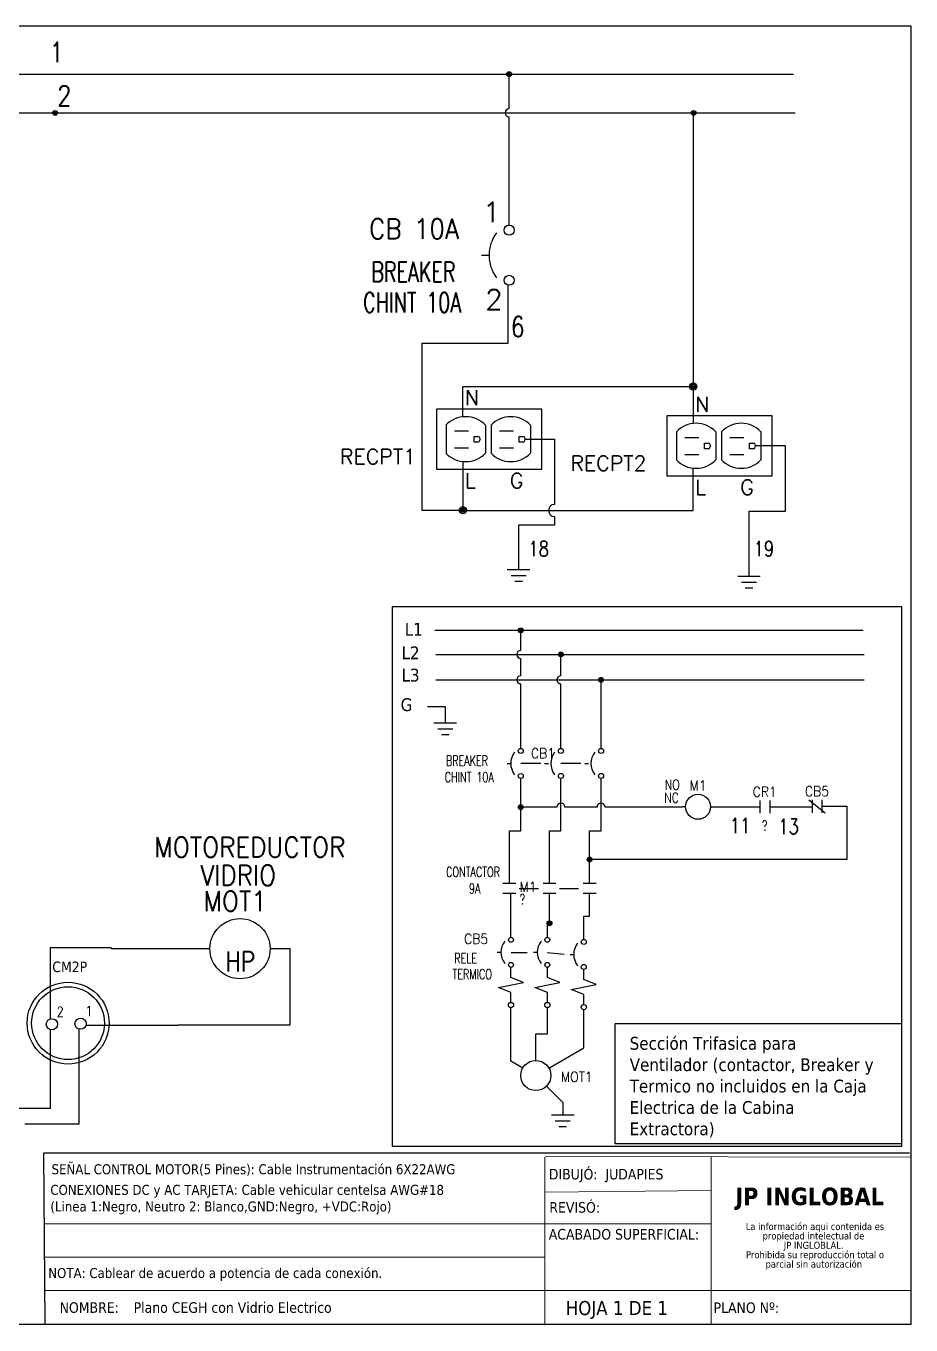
# Model space of a CAD drawing. Header units: millimetres. Extents: x 123.5 to 144.3, y 105.4 to 121.6.
# Drawn here: x 133.23 to 144.26, y 105.39 to 121.59 of the extents above; entities that cross this region are included whole.
import ezdxf
from ezdxf.enums import TextEntityAlignment as Align

# ---------------------------------------------------------------- set-up
doc = ezdxf.new("R2010")
doc.units = ezdxf.units.MM
doc.linetypes.add('CENTERX2', pattern=[20.32, 12.7, -2.54, 2.54, -2.54])
doc.linetypes.add('HIDDEN2', pattern=[0.1875, 0.125, -0.0625])
for name, color, linetype in [('BLK_12AWG', 7, 'Continuous'), ('CONTORNO', 179, 'Continuous'), ('DESC', 250, 'Continuous'), ('DESCCHILD', 20, 'Continuous'), ('LINK', 9, 'Continuous'), ('MISC', 7, 'Continuous'), ('SYMS', 7, 'Continuous'), ('TAGS', 250, 'Continuous'), ('TERMS', 250, 'Continuous'), ('WIREFIXED', 7, 'Continuous'), ('WIRES', 7, 'Continuous'), ('XREFCHILD', 134, 'Continuous')]:
    doc.layers.add(name, color=color, linetype=linetype)
doc.layers.add('WIRENO', color=7, linetype='Continuous', true_color=0x000000)
doc.styles.add('SLDTEXTSTYLE0', font='tahoma.ttf')
doc.styles.add('SLDTEXTSTYLE1', font='')
doc.styles.get("Standard").update_dxf_attribs({"font": 'tahoma.ttf'})
doc.styles.add('WD', font='romans.shx')
doc.styles.get('SLDTEXTSTYLE1').set_extended_font_data('Tahoma', bold=True)

# ---------------------------------------------------------------- blocks, each defined once
blk = doc.blocks.new('SW_NOTE_2')
at = {"layer": 'CONTORNO', "color": 0, "char_height": 1.0583, "attachment_point": 2, "style": 'SLDTEXTSTYLE0'}
for s, insert in [('La información aqui contenida es ', (10.29, 1.34)), ('propiedad intelectual de', (10.08, -0.07)), ('JP INGLOBLAL.', (10.1, -1.48)), ('Prohibida su reproducción total o ', (10.3, -2.89)), ('parcial sin autorización', (10.12, -4.3))]:
    blk.add_mtext(s, dxfattribs=dict(at, insert=insert))
blk = doc.blocks.new('WDDOT')
for radius in [0.03, 0.0187, 0.00929]:
    blk.add_circle((0, 0), radius)
blk = doc.blocks.new('VCN1RDUP')
for p, q in [((-0.219, 0.25), (-0.219, -0.25)), ((0.656, 0.25), (-0.219, 0.25)), ((0.656, -0.25), (0.656, 0.25)), ((-0.14, 0.117), (-0.14, -0.117)), ((0.187, 0.117), (0.187, -0.117)), ((0.235, 0.117), (0.235, -0.117)), ((0.562, 0.117), (0.562, -0.117)), ((-0.071, 0.07), (0.046, 0.07)), ((0.093, -0.024), (0.093, 0.023)), ((0.093, 0.023), (0.125, 0.023)), ((0.14, 0.008), (0.14, -0.009)), ((0.304, 0.07), (0.421, 0.07)), ((0.468, -0.024), (0.468, 0.023)), ((0.468, 0.023), (0.5, 0.023)), ((0.515, 0.008), (0.515, -0.009)), ((-0.071, -0.071), (0.046, -0.071)), ((0.125, -0.024), (0.093, -0.024)), ((0.304, -0.071), (0.421, -0.071)), ((0.5, -0.024), (0.468, -0.024)), ((-0.219, -0.25), (0.656, -0.25))]:
    blk.add_line(p, q)
for centre, radius, start, end in [((0.023, -0.039), 0.226, 43.6028, 136.3972), ((0.398, -0.039), 0.226, 43.6028, 136.3972), ((0.125, 0.008), 0.015, 0, 90), ((0.5, 0.008), 0.015, 0, 90), ((0.125, -0.009), 0.015, 270, 0), ((0.5, -0.009), 0.015, 270, 0), ((0.023, 0.039), 0.226, 223.6028, 316.3972), ((0.398, 0.039), 0.226, 223.6028, 316.3972)]:
    blk.add_arc(centre, radius, start, end)
at = {"style": 'WD'}
for tag, width, p in [('INST', 0.7, (-0.281, 0.577)), ('LOC', 0.7, (-0.281, 0.408)), ('DESC1', 0.7, (-0.281, 0.252)), ('DESC2', 0.7, (-0.281, 0.095)), ('RATING1', 0.9, (-0.281, -0.061))]:
    blk.add_attdef(tag, text='', height=0.125, dxfattribs=dict(at, width=width)).set_placement(p, align=Align.RIGHT)
at = {"linetype": 'Continuous', "style": 'WD', "flags": 8}
for tag, p in [('TERM02', (0.016, 0.281)), ('TERM05', (0.391, 0.281)), ('TERM06', (0.587, 0.08))]:
    blk.add_attdef(tag, p, '', height=0.125, dxfattribs=at)
at = {"style": 'WD', "flags": 9}
blk.add_attdef('FAMILY', (-0.152, 0.205), '', height=0.01, rotation=90, dxfattribs=at)
at = {"linetype": 'Continuous', "style": 'WD', "flags": 9}
for tag, p in [('CAT', (-0.108, 0.23)), ('MFG', (-0.089, 0.228)), ('ASSYCODE', (-0.071, 0.23))]:
    blk.add_attdef(tag, text='', height=0.01, rotation=90, dxfattribs=at).set_placement(p, align=Align.CENTER)
at = {"style": 'WD', "flags": 1}
for tag, p in [('X2TERM02', (0, 0.188)), ('X2TERM05', (0.375, 0.188)), ('X1TERM03', (0.14, 0)), ('X1TERM06', (0.515, 0)), ('X8TERM01', (0, -0.188)), ('X8TERM04', (0.375, -0.188))]:
    blk.add_attdef(tag, p, '', height=0.0125, dxfattribs=at)
at = {"style": 'WD'}
blk.add_attdef('TAG1', text='', height=0.125, dxfattribs=at).set_placement((-0.281, -0.217), align=Align.RIGHT)
at = {"linetype": 'Continuous', "style": 'WD', "flags": 8}
for tag, p in [('TERM01', (0.016, -0.281)), ('TERM04', (0.391, -0.281))]:
    blk.add_attdef(tag, text='', height=0.125, dxfattribs=at).set_placement(p, align=Align.TOP_LEFT)
blk = doc.blocks.new('VGND2')
for p, q in [((0.09375, 0), (-0.09375, 0)), ((-0.0625, -0.046875), (0.0625, -0.046875)), ((-0.03125, -0.09375), (0.03125, -0.09375))]:
    blk.add_line(p, q)
at = {"style": 'WD', "flags": 1}
blk.add_attdef('X2TERM01', (0, 0), '', height=0.01, dxfattribs=at)
blk = doc.blocks.new('VCB1')
at = {"linetype": 'HIDDEN2'}
blk.add_line((-0.1712, 0), (-0.125, 0), dxfattribs=at)
for centre in [(0, 0.1562), (0, -0.1562)]:
    blk.add_circle(centre, 0.0312)
blk.add_arc((0.1094, 0), 0.2344, 143.1301, 216.8699)
at = {"style": 'WD'}
for tag, p, width in [('INST', (0.2188, 0.3883), 0.7), ('LOC', (0.2188, 0.2188), 0.7), ('TAG1', (0.1269, 0.0644), 0.9), ('XREF', (0.1287, -0.09), 0.7), ('DESC1', (0.1287, -0.242), 0.7), ('DESC2', (0.1287, -0.3893), 0.7)]:
    blk.add_attdef(tag, p, '', height=0.125, dxfattribs=dict(at, width=width))
at = {"linetype": 'Continuous', "style": 'WD'}
for tag, height, flags, p in [('TERM01', 0.125, 8, (-0.055, 0.2066)), ('MFG', 0.01, 9, (-0.1421, -0.0881)), ('CAT', 0.01, 9, (-0.1421, -0.0731))]:
    blk.add_attdef(tag, text='', height=height, dxfattribs=dict(at, flags=flags)).set_placement(p, align=Align.RIGHT)
at = {"style": 'WD', "width": 0.7}
blk.add_attdef('RATING1', text='', height=0.125, dxfattribs=at).set_placement((-0.1875, 0.0625), align=Align.RIGHT)
at = {"color": 7, "style": 'WD', "flags": 1}
for tag, p in [('X2TERM01', (0, 0.1875)), ('X8TERM02', (0, -0.1875))]:
    blk.add_attdef(tag, p, '', height=0.0125, dxfattribs=at)
at = {"color": 7, "style": 'WD'}
for tag, p in [('X4LINK', (-0.25, 0)), ('X1LINK', (0, 0))]:
    blk.add_attdef(tag, p, '', height=0.01, dxfattribs=at)
at = {"style": 'WD', "flags": 9}
for tag, p in [('FAMILY', (-0.1421, -0.0365)), ('CONTACT', (-0.1288, -0.1291))]:
    blk.add_attdef(tag, text='', height=0.01, dxfattribs=at).set_placement(p, align=Align.RIGHT)
at = {"linetype": 'Continuous', "style": 'WD', "flags": 9}
blk.add_attdef('ASSYCODE', text='', height=0.01, dxfattribs=at).set_placement((-0.1533, -0.1061), align=Align.CENTER)
at = {"linetype": 'Continuous', "style": 'WD', "flags": 8}
blk.add_attdef('TERM02', text='', height=0.125, dxfattribs=at).set_placement((-0.0407, -0.2134), align=Align.TOP_RIGHT)
blk = doc.blocks.new('WD_WNH')
at = {"linetype": 'Continuous', "style": 'WD', "width": 0.8}
blk.add_attdef('WIRENO', text='', height=0.125, dxfattribs=at).set_placement((0, 0.0625), align=Align.CENTER)
at = {"style": 'WD', "flags": 1}
for tag, p in [('W01USER', (0, 0.0781)), ('W02USER', (0, 0.0703)), ('W03USER', (0, 0.0625)), ('W04USER', (0, 0.0547)), ('W05USER', (0, 0.0469)), ('W06USER', (0, 0.0391)), ('W07USER', (0, 0.0312)), ('W08USER', (0, 0.0234)), ('W09USER', (0, 0.0156)), ('W10USER', (0, 0.0078))]:
    blk.add_attdef(tag, text='', height=0.005, dxfattribs=at).set_placement(p, align=Align.CENTER)
blk = doc.blocks.new('WD_WNV')
at = {"style": 'WD', "flags": 1}
for tag, p in [('W01USER', (-0.0625, 0.0938)), ('W02USER', (-0.0625, 0.0859)), ('W03USER', (-0.0625, 0.0781)), ('W04USER', (-0.0625, 0.0703)), ('W05USER', (-0.0625, 0.0625)), ('W06USER', (-0.0625, 0.0547)), ('W07USER', (-0.0625, 0.0469)), ('W08USER', (-0.0625, 0.0391)), ('W09USER', (-0.0625, 0.0312)), ('W10USER', (-0.0625, 0.0234))]:
    blk.add_attdef(tag, text='', height=0.005, dxfattribs=at).set_placement(p, align=Align.CENTER)
at = {"linetype": 'Continuous', "style": 'WD', "width": 0.8}
blk.add_attdef('WIRENO', text='', height=0.125, dxfattribs=at).set_placement((-0.05, 0), align=Align.MIDDLE_RIGHT)
blk = doc.blocks.new('HT0002')
blk.add_circle((0, 0), 0.0699)
at = {"style": 'WD'}
for tag, p, width in [('INST', (0.062, 0.42), 0.7), ('LOC', (0.062, 0.25), 0.7), ('DESC1', (0.053, -0.385), 0.8)]:
    blk.add_attdef(tag, p, '', height=0.125, dxfattribs=dict(at, width=width))
at = {"linetype": 'Continuous', "style": 'WD'}
for tag, p, height, width, flags in [('TERM01', (0.062, 0.094), 0.125, 0.8, 8), ('TAGSTRIP', (0.053, -0.229), 0.125, 0.9, 8), ('CAT', (0.213, -0.406), 0.109, 0.8, 1), ('DESC2', (0.053, -0.541), 0.125, 0.8, 8), ('DESC3', (0.053, -0.698), 0.125, 0.8, 8)]:
    blk.add_attdef(tag, p, '', height=height, dxfattribs=dict(at, width=width, flags=flags))
at = {"style": 'WD', "flags": 1}
for tag, p, height in [('X4TERM01', (-0.07, 0), 0.0125), ('X4TERMDESC01', (-0.055, -0.023), 0.025), ('X2TERMDESC01', (-0.006, 0.029), 0.025), ('STRIPSEQ', (0, 0), 0.00125), ('X2TERM01', (0, 0.07), 0.0125), ('X2PIN01', (0.033, 0.084), 0.0125), ('X1TERMDESC01', (0.039, 0.007), 0.025), ('X1TERM01', (0.07, 0), 0.0125), ('X1PIN01', (0.087, 0.016), 0.0125), ('X4PIN01', (-0.114, -0.038), 0.0125), ('LINKTERM', (0, -0.002), 0.00125), ('X8TERM01', (0, -0.07), 0.0125), ('X8TERMDESC01', (0, -0.054), 0.025), ('X8PIN01', (0.026, -0.096), 0.0125)]:
    blk.add_attdef(tag, p, '', height=height, dxfattribs=at)
at = {"linetype": 'Continuous', "style": 'WD', "width": 0.8, "flags": 1}
blk.add_attdef('MFG', text='', height=0.109, dxfattribs=at).set_placement((0.088, -0.406), align=Align.RIGHT)
at = {"style": 'WD', "width": 0.7, "flags": 1}
blk.add_attdef('ASSYCODE', (0.062, -0.281), '', height=0.01, dxfattribs=at)
blk = doc.blocks.new('CM2P')
at = {"layer": 'DESC'}
for radius in [0.51, 0.454]:
    blk.add_circle((132.846, 116.856), radius, dxfattribs=at)
at = {"layer": 'SYMS'}
ref = blk.add_blockref('HT0002', (132.644, 116.842), dxfattribs=at)
ref.add_attrib('TERM01', '2', (132.706, 116.936), dxfattribs={"layer": 'TERMS', "linetype": 'Continuous', "height": 0.125, "style": 'WD', "width": 0.8, "flags": 8})
ref = blk.add_blockref('HT0002', (133.002, 116.849), dxfattribs=at)
ref.add_attrib('TERM01', '1', (133.064, 116.943), dxfattribs={"layer": 'TERMS', "linetype": 'Continuous', "height": 0.125, "style": 'WD', "width": 0.8, "flags": 8})
at = {"color": 7, "linetype": 'Continuous', "lineweight": 0, "insert": (132.649, 117.624), "char_height": 0.1318, "attachment_point": 1, "style": 'SLDTEXTSTYLE0'}
blk.add_mtext('CM2P', dxfattribs=at)
blk = doc.blocks.new('HMO12')
blk.add_circle((0, 0), 0.1875)
at = {"style": 'WD'}
for tag, width, p in [('INST', 0.7, (-0.0257, 0.5595)), ('LOC', 0.7, (-0.0257, 0.3899)), ('TAG1', 0.9, (-0.0312, 0.2336)), ('RATING1', 0.8, (0, 0))]:
    blk.add_attdef(tag, text='', height=0.125, dxfattribs=dict(at, width=width)).set_placement(p, align=Align.CENTER)
at = {"style": 'WD', "flags": 9}
blk.add_attdef('FAMILY', text='', height=0.01, dxfattribs=at).set_placement((-0.0053, 0.1698), align=Align.CENTER)
at = {"linetype": 'Continuous', "style": 'WD', "flags": 1}
for tag, p in [('CAT', (0, 0.1593)), ('MFG', (0, 0.1404))]:
    blk.add_attdef(tag, text='', height=0.01, dxfattribs=at).set_placement(p, align=Align.MIDDLE)
at = {"style": 'WD'}
for tag, p, width in [('DESC1', (1.126, 0.0461), 0.9), ('DESC2', (1.126, -0.1101), 0.9), ('DESC3', (1.126, -0.2664), 0.9), ('RATING3', (1.125, -0.4226), 0.8), ('RATING4', (1.125, -0.5789), 0.8), ('WDTAGALT', (1.125, -0.75), 0.7)]:
    blk.add_attdef(tag, p, '', height=0.125, dxfattribs=dict(at, width=width))
at = {"linetype": 'Continuous', "style": 'WD', "flags": 9}
blk.add_attdef('ASSYCODE', text='', height=0.01, dxfattribs=at).set_placement((0, 0.125), align=Align.CENTER)
at = {"style": 'WD', "flags": 1}
for tag, p in [('X4TERM01', (-0.1875, 0)), ('X1TERM02', (0.1875, 0)), ('X0TERM03', (0.1326, -0.1326))]:
    blk.add_attdef(tag, p, '', height=0.0125, dxfattribs=at)
at = {"linetype": 'Continuous', "style": 'WD'}
blk.add_attdef('TERM01', text='', height=0.125, dxfattribs=at).set_placement((-0.2312, -0.0349), align=Align.TOP_RIGHT)
at = {"style": 'WD', "width": 0.8}
blk.add_attdef('RATING2', text='', height=0.125, dxfattribs=at).set_placement((0.0012, -0.0165), align=Align.TOP_CENTER)
at = {"linetype": 'Continuous', "style": 'WD'}
for tag, p in [('TERM02', (0.2312, -0.0349)), ('TERM03', (0.0625, -0.2188))]:
    blk.add_attdef(tag, text='', height=0.125, dxfattribs=at).set_placement(p, align=Align.TOP_LEFT)
blk = doc.blocks.new('VMS21')
at = {"linetype": 'Continuous'}
for p, q in [((-0.08, 0.062), (0.08, 0.062)), ((-0.08, -0.062), (0.08, -0.062))]:
    blk.add_line(p, q, dxfattribs=at)
at = {"style": 'WD'}
for tag, p, width in [('INST', (0.125, 0.281), 0.7), ('LOC', (0.125, 0.111), 0.7), ('TAG2', (0.127, -0.045), 0.9), ('XREF', (0.129, -0.199), 0.7), ('DESC1', (0.129, -0.351), 0.7), ('DESC2', (0.129, -0.508), 0.7), ('DESC3', (0.129, -0.664), 0.7)]:
    blk.add_attdef(tag, p, '', height=0.125, dxfattribs=dict(at, width=width))
at = {"linetype": 'Continuous', "style": 'WD', "width": 0.9, "flags": 8}
blk.add_attdef('TERM01', text='', height=0.125, dxfattribs=at).set_placement((-0.031, 0.125), align=Align.RIGHT)
at = {"style": 'WD'}
for tag, p, flags in [('FAMILY', (-0.181, 0.003), 9), ('CONTACT', (-0.181, -0.014), 1)]:
    blk.add_attdef(tag, p, '', height=0.01, dxfattribs=dict(at, flags=flags))
at = {"color": 7, "style": 'WD'}
for tag, p in [('X4LINK', (-0.141, 0)), ('X1LINK', (0.125, 0))]:
    blk.add_attdef(tag, p, '', height=0.01, dxfattribs=at)
at = {"color": 7, "style": 'WD', "flags": 1}
for tag, p in [('X2TERM01', (0, 0.062)), ('X8TERM02', (0, -0.062))]:
    blk.add_attdef(tag, p, '', height=0.0125, dxfattribs=at)
at = {"linetype": 'Continuous', "style": 'WD', "width": 0.9, "flags": 8}
blk.add_attdef('TERM02', text='', height=0.125, dxfattribs=at).set_placement((-0.031, -0.125), align=Align.TOP_RIGHT)
blk = doc.blocks.new('VCB2')
at = {"linetype": 'HIDDEN2'}
blk.add_line((-0.203, 0), (-0.156, 0), dxfattribs=at)
for centre in [(0, 0.156), (0, -0.156)]:
    blk.add_circle(centre, 0.0312)
blk.add_arc((0.109, 0), 0.234, 143.1301, 216.8699)
at = {"style": 'WD'}
for tag, p, width in [('INST', (0.219, 0.388), 0.7), ('LOC', (0.219, 0.219), 0.7), ('TAG2', (0.127, 0.064), 0.9), ('XREF', (0.129, -0.09), 0.7), ('DESC1', (0.129, -0.242), 0.7), ('DESC2', (0.129, -0.389), 0.7)]:
    blk.add_attdef(tag, p, '', height=0.125, dxfattribs=dict(at, width=width))
at = {"linetype": 'Continuous', "style": 'WD', "flags": 8}
blk.add_attdef('TERM01', text='', height=0.125, dxfattribs=at).set_placement((-0.055, 0.207), align=Align.RIGHT)
at = {"style": 'WD', "width": 0.7}
blk.add_attdef('RATING1', text='', height=0.125, dxfattribs=at).set_placement((-0.188, 0.062), align=Align.RIGHT)
at = {"color": 7, "style": 'WD', "flags": 1}
for tag, p in [('X2TERM01', (0, 0.188)), ('X8TERM02', (0, -0.188))]:
    blk.add_attdef(tag, p, '', height=0.0125, dxfattribs=at)
at = {"color": 7, "style": 'WD'}
for tag, p in [('X4LINK', (-0.25, 0)), ('X1LINK', (0, 0))]:
    blk.add_attdef(tag, p, '', height=0.01, dxfattribs=at)
at = {"style": 'WD', "flags": 9}
for tag, p in [('CONTACT', (-0.129, -0.056)), ('FAMILY', (-0.142, -0.036))]:
    blk.add_attdef(tag, text='', height=0.01, dxfattribs=at).set_placement(p, align=Align.RIGHT)
at = {"linetype": 'Continuous', "style": 'WD', "flags": 8}
blk.add_attdef('TERM02', text='', height=0.125, dxfattribs=at).set_placement((-0.041, -0.213), align=Align.TOP_RIGHT)
blk = doc.blocks.new('VMO13')
blk.add_circle((0, 0), 0.188)
at = {"style": 'WD'}
for tag, p, width in [('INST', (0.318, 0.263), 0.7), ('LOC', (0.318, 0.094), 0.7), ('TAG1', (0.312, -0.079), 0.9)]:
    blk.add_attdef(tag, p, '', height=0.125, dxfattribs=dict(at, width=width))
at = {"style": 'WD', "flags": 9}
blk.add_attdef('FAMILY', text='', height=0.01, dxfattribs=at).set_placement((-0.005, 0.17), align=Align.CENTER)
at = {"linetype": 'Continuous', "style": 'WD', "flags": 1}
for tag, p in [('CAT', (0, 0.159)), ('MFG', (0, 0.14))]:
    blk.add_attdef(tag, text='', height=0.01, dxfattribs=at).set_placement(p, align=Align.MIDDLE)
at = {"style": 'WD', "flags": 1}
for tag, p in [('X2TERM02', (0, 0.188)), ('X0TERM03', (-0.162, 0.094)), ('X0TERM01', (0.162, 0.094)), ('X0TERM04', (0.133, -0.133))]:
    blk.add_attdef(tag, p, '', height=0.0125, dxfattribs=at)
at = {"style": 'WD'}
for tag, height, width, p in [('RATING1', 0.1, 0.8, (0, 0)), ('DESC1', 0.125, 0.9, (0.001, -0.549)), ('DESC2', 0.125, 0.9, (0.001, -0.706)), ('DESC3', 0.125, 0.9, (0.001, -0.862)), ('RATING3', 0.125, 0.8, (0.001, -1.018)), ('RATING4', 0.125, 0.8, (0.001, -1.174)), ('WDTAGALT', 0.125, 0.7, (0, -1.344))]:
    blk.add_attdef(tag, text='', height=height, dxfattribs=dict(at, width=width)).set_placement(p, align=Align.CENTER)
at = {"linetype": 'Continuous', "style": 'WD', "flags": 9}
blk.add_attdef('ASSYCODE', text='', height=0.01, dxfattribs=at).set_placement((0, 0.125), align=Align.CENTER)
at = {"style": 'WD', "width": 0.8}
blk.add_attdef('RATING2', text='', height=0.1, dxfattribs=at).set_placement((0, -0.031), align=Align.TOP_CENTER)
blk = doc.blocks.new('VCB11M')
at = {"linetype": 'HIDDEN2'}
blk.add_line((-0.171, 0), (-0.125, 0), dxfattribs=at)
for p, q in [((0, -0.312), (0, -0.189)), ((0.156, -0.375), (0, -0.312)), ((-0.156, -0.438), (0.156, -0.375)), ((0, -0.5), (-0.156, -0.438)), ((0, -0.625), (0, -0.5))]:
    blk.add_line(p, q)
for centre, radius in [((0, 0.156), 0.0312), ((0, -0.156), 0.0312), ((0, -0.657), 0.0322)]:
    blk.add_circle(centre, radius)
blk.add_arc((0.109, 0), 0.234, 143.1301, 216.8699)
at = {"style": 'WD'}
for tag, p, width in [('INST', (0.219, 0.39), 0.7), ('LOC', (0.219, 0.221), 0.7), ('TAG1', (0.189, 0.064), 0.9), ('XREF', (0.191, -0.092), 0.7), ('DESC1', (0.191, -0.248), 0.7), ('DESC2', (0.191, -0.404), 0.7)]:
    blk.add_attdef(tag, p, '', height=0.125, dxfattribs=dict(at, width=width))
at = {"linetype": 'Continuous', "style": 'WD'}
for tag, height, flags, p in [('TERM01', 0.125, 8, (-0.055, 0.207)), ('MFG', 0.01, 9, (-0.142, -0.088)), ('CAT', 0.01, 9, (-0.142, -0.073))]:
    blk.add_attdef(tag, text='', height=height, dxfattribs=dict(at, flags=flags)).set_placement(p, align=Align.RIGHT)
at = {"color": 7, "style": 'WD', "flags": 1}
for tag, p in [('X2TERM01', (0, 0.188)), ('X8TERM02', (0, -0.688))]:
    blk.add_attdef(tag, p, '', height=0.0125, dxfattribs=at)
at = {"style": 'WD', "width": 0.7}
blk.add_attdef('RATING1', text='', height=0.125, dxfattribs=at).set_placement((-0.188, 0.031), align=Align.RIGHT)
at = {"color": 7, "style": 'WD'}
for tag, p in [('X4LINK', (-0.25, 0)), ('X1LINK', (0, 0))]:
    blk.add_attdef(tag, p, '', height=0.01, dxfattribs=at)
at = {"linetype": 'Continuous', "style": 'WD', "flags": 9}
blk.add_attdef('ASSYCODE', text='', height=0.01, dxfattribs=at).set_placement((-0.153, -0.106), align=Align.CENTER)
at = {"style": 'WD', "flags": 9}
for tag, p in [('CONTACT', (-0.129, -0.056)), ('FAMILY', (-0.142, -0.036))]:
    blk.add_attdef(tag, text='', height=0.01, dxfattribs=at).set_placement(p, align=Align.RIGHT)
at = {"linetype": 'Continuous', "style": 'WD', "flags": 8}
blk.add_attdef('TERM02', text='', height=0.125, dxfattribs=at).set_placement((-0.041, -0.713), align=Align.TOP_RIGHT)
blk = doc.blocks.new('HCR1')
blk.add_circle((0, 0), 0.156)
at = {"style": 'WD'}
for tag, width, p in [('INST', 0.7, (0.006, 0.528)), ('TAG1', 0.9, (0, 0.202)), ('LOC', 0.7, (0.006, 0.359))]:
    blk.add_attdef(tag, text='', height=0.125, dxfattribs=dict(at, width=width)).set_placement(p, align=Align.CENTER)
at = {"style": 'WD', "flags": 9}
blk.add_attdef('FAMILY', text='', height=0.01, dxfattribs=at).set_placement((-0.005, 0.17), align=Align.CENTER)
at = {"linetype": 'Continuous', "style": 'WD', "flags": 1}
for tag, p in [('CAT', (0, 0.159)), ('MFG', (0, 0.14))]:
    blk.add_attdef(tag, text='', height=0.01, dxfattribs=at).set_placement(p, align=Align.MIDDLE)
at = {"style": 'WD'}
for tag, p, width in [('DESC1', (1.126, 0.076), 0.9), ('DESC2', (1.126, -0.081), 0.9), ('DESC3', (1.126, -0.237), 0.9), ('XREFNO', (1.359, -0.393), 0.8), ('XREFNC', (1.359, -0.549), 0.8)]:
    blk.add_attdef(tag, p, '', height=0.125, dxfattribs=dict(at, width=width))
at = {"style": 'WD', "flags": 1}
for tag, p in [('X4TERM01', (-0.156, 0)), ('X1TERM02', (0.156, 0))]:
    blk.add_attdef(tag, p, '', height=0.0125, dxfattribs=at)
at = {"linetype": 'Continuous', "style": 'WD', "flags": 9}
blk.add_attdef('ASSYCODE', text='', height=0.01, dxfattribs=at).set_placement((0, 0.125), align=Align.CENTER)
at = {"linetype": 'Continuous', "style": 'WD'}
blk.add_attdef('TERM01', text='', height=0.125, dxfattribs=at).set_placement((-0.2, -0.066), align=Align.TOP_RIGHT)
blk.add_attdef('TERM02', text='', height=0.125, dxfattribs=at).set_placement((0.2, -0.066), align=Align.TOP_LEFT)
at = {"style": 'WD', "width": 0.8, "flags": 8}
for tag, p in [('NO', (1.126, -0.393)), ('NC', (1.126, -0.549))]:
    blk.add_attdef(tag, p, '', height=0.125, dxfattribs=at)
blk = doc.blocks.new('HCR21')
at = {"linetype": 'Continuous'}
for p, q in [((-0.062, 0.08), (-0.062, -0.08)), ((0.062, 0.08), (0.062, -0.08))]:
    blk.add_line(p, q, dxfattribs=at)
at = {"style": 'WD'}
for tag, width, p in [('INST', 0.7, (0, 0.451)), ('LOC', 0.7, (0, 0.281)), ('TAG2', 0.9, (0, 0.125)), ('XREF', 0.7, (0, -0.297)), ('DESC1', 0.7, (0, -0.449)), ('DESC2', 0.7, (0, -0.597)), ('DESC3', 0.7, (0, -0.744))]:
    blk.add_attdef(tag, text='', height=0.125, dxfattribs=dict(at, width=width)).set_placement(p, align=Align.CENTER)
for tag, p, height, flags in [('X4TERM01', (-0.062, 0), 0.0125, 1), ('X1TERM02', (0.062, 0), 0.0125, 1), ('FAMILY', (0.097, 0.053), 0.01, 9), ('CONTACT', (0.097, 0.036), 0.01, 1)]:
    blk.add_attdef(tag, p, '', height=height, dxfattribs=dict(at, flags=flags))
for tag, p in [('X2LINK', (0, 0.125)), ('X8LINK', (0, -0.125))]:
    blk.add_attdef(tag, p, '', height=0.01, dxfattribs=at)
at = {"linetype": 'Continuous', "style": 'WD', "flags": 8}
blk.add_attdef('TERM01', text='', height=0.125, dxfattribs=at).set_placement((-0.125, -0.016), align=Align.TOP_RIGHT)
blk.add_attdef('TERM02', text='', height=0.125, dxfattribs=at).set_placement((0.125, -0.016), align=Align.TOP_LEFT)
blk = doc.blocks.new('HCR22')
at = {"linetype": 'Continuous'}
for p, q in [((-0.1, 0.08), (0.1, -0.08)), ((-0.062, 0.08), (-0.062, -0.08)), ((0.062, 0.08), (0.062, -0.08))]:
    blk.add_line(p, q, dxfattribs=at)
at = {"style": 'WD'}
for tag, width, p in [('INST', 0.7, (0, 0.451)), ('LOC', 0.7, (0, 0.281)), ('TAG2', 0.9, (0, 0.125)), ('XREF', 0.7, (0, -0.297)), ('DESC1', 0.7, (0, -0.449)), ('DESC2', 0.7, (0, -0.597)), ('DESC3', 0.7, (0, -0.744))]:
    blk.add_attdef(tag, text='', height=0.125, dxfattribs=dict(at, width=width)).set_placement(p, align=Align.CENTER)
for tag, p, height, flags in [('X4TERM01', (-0.062, 0), 0.0125, 1), ('X1TERM02', (0.062, 0), 0.0125, 1), ('FAMILY', (0.097, 0.036), 0.01, 9), ('CONTACT', (0.097, 0.02), 0.01, 1)]:
    blk.add_attdef(tag, p, '', height=height, dxfattribs=dict(at, flags=flags))
for tag, p in [('X2LINK', (0, 0.125)), ('X8LINK', (0, -0.125))]:
    blk.add_attdef(tag, p, '', height=0.01, dxfattribs=at)
at = {"linetype": 'Continuous', "style": 'WD', "flags": 8}
blk.add_attdef('TERM01', text='', height=0.125, dxfattribs=at).set_placement((-0.125, -0.016), align=Align.TOP_RIGHT)
blk.add_attdef('TERM02', text='', height=0.125, dxfattribs=at).set_placement((0.125, -0.016), align=Align.TOP_LEFT)

msp = doc.modelspace()

# ---------------------------------------------------------------- linework, layer by layer
at = {"color": 7, "linetype": 'Continuous'}
for p, q in [((144.256, 121.59), (123.506, 121.59)), ((144.256, 105.405), (144.256, 121.59)), ((123.506, 105.405), (144.256, 105.405))]:
    msp.add_line(p, q, dxfattribs=at)
at = {"color": 7, "linetype": 'CENTERX2', "lineweight": 0}
for p in [(144.256, 108.823), (133.462, 105.405)]:
    msp.add_line(p, (144.256, 105.405), dxfattribs=at)
at = {"color": 7, "linetype": 'Continuous', "lineweight": 30}
for p, q in [((144.238, 107.536), (133.445, 107.536)), ((133.445, 107.536), (133.462, 105.405))]:
    msp.add_line(p, q, dxfattribs=at)
at = {"color": 7, "linetype": 'Continuous', "lineweight": 0}
for p, q in [((139.691, 107.486), (139.691, 105.394)), ((144.256, 107.486), (139.695, 107.495)), ((141.766, 107.486), (141.766, 105.397)), ((141.766, 107.071), (139.695, 107.049)), ((141.766, 106.656), (133.465, 106.656)), ((139.691, 106.241), (133.465, 106.241)), ((144.256, 105.826), (133.465, 105.826))]:
    msp.add_line(p, q, dxfattribs=at)
at = {"layer": 'BLK_12AWG'}
for p, q in [((124.418, 120.99), (142.793, 120.99)), ((139.248, 120.557), (139.248, 120.99)), ((124.438, 120.507), (142.813, 120.507)), ((141.547, 117.123), (141.547, 120.507)), ((139.248, 119.107), (139.248, 120.457))]:
    msp.add_line(p, q, dxfattribs=at)
msp.add_arc((139.248, 120.507), 0.05, 90, 270, dxfattribs=at)
at = {"layer": 'DESC'}
for points in [[(144.14, 114.35), (137.79, 114.35), (137.79, 107.624), (144.14, 107.624)], [(144.14, 109.15), (140.566, 109.15), (140.566, 107.659), (144.14, 107.659)]]:
    msp.add_lwpolyline(points, close=True, dxfattribs=at)
at = {"layer": 'LINK'}
for points in [[(139.393, 112.398), (139.643, 112.398)], [(139.893, 112.398), (140.143, 112.398)], [(139.374, 110.837), (139.614, 110.837)], [(139.874, 110.837), (140.114, 110.837)], [(139.273, 110.038), (139.473, 110.038)], [(139.723, 110.038), (139.933, 110.018)]]:
    msp.add_lwpolyline(points, dxfattribs=at)
at = {"layer": 'WIRES'}
for p, q in [((139.235, 117.636), (139.235, 118.357)), ((138.163, 115.55), (138.163, 117.636)), ((138.163, 117.636), (139.235, 117.636)), ((138.672, 116.72), (138.672, 117.095)), ((138.672, 117.095), (141.543, 117.095)), ((141.543, 117.095), (141.543, 116.637)), ((139.445, 116.439), (139.814, 116.439)), ((139.814, 116.439), (139.814, 115.625)), ((142.691, 116.356), (142.316, 116.356)), ((142.691, 115.542), (142.691, 116.356)), ((138.672, 116.158), (138.672, 115.55)), ((141.543, 115.55), (141.543, 116.075)), ((138.731, 115.55), (138.163, 115.55)), ((138.672, 115.55), (141.543, 115.55)), ((142.237, 114.728), (142.237, 115.542)), ((142.237, 115.542), (142.691, 115.542)), ((139.814, 115.366), (139.366, 115.366)), ((139.366, 115.366), (139.366, 114.811)), ((139.814, 115.475), (139.814, 115.366)), ((138.322, 114.056), (143.659, 114.056)), ((139.393, 113.805), (139.393, 114.056)), ((138.335, 113.755), (143.673, 113.755)), ((139.393, 113.489), (139.393, 113.705)), ((139.893, 113.489), (139.893, 113.755)), ((138.335, 113.439), (143.673, 113.439)), ((139.393, 112.583), (139.393, 113.389)), ((139.893, 112.583), (139.893, 113.389)), ((140.393, 112.583), (140.393, 113.439)), ((138.23, 113.108), (138.452, 113.108)), ((138.452, 113.108), (138.452, 112.898)), ((139.393, 111.555), (139.393, 112.208)), ((139.893, 111.555), (139.893, 112.208)), ((140.393, 111.555), (140.393, 112.208)), ((139.843, 111.851), (139.393, 111.851)), ((140.343, 111.851), (139.943, 111.851)), ((141.408, 111.851), (140.443, 111.851)), ((141.446, 111.856), (141.408, 111.856)), ((141.758, 111.856), (142.371, 111.856)), ((142.496, 111.856), (143.021, 111.856)), ((143.146, 111.862), (143.457, 111.862)), ((143.457, 111.862), (143.457, 111.199)), ((139.251, 110.902), (139.251, 111.555)), ((139.251, 111.555), (139.393, 111.555)), ((139.751, 110.902), (139.751, 111.555)), ((139.751, 111.555), (139.893, 111.555)), ((140.251, 110.902), (140.251, 111.555)), ((140.251, 111.555), (140.393, 111.555)), ((143.457, 111.199), (140.251, 111.199)), ((139.271, 110.229), (139.271, 110.777)), ((139.751, 110.403), (139.751, 110.777)), ((140.251, 110.49), (140.251, 110.777)), ((140.178, 110.203), (140.178, 110.49)), ((140.178, 110.49), (140.251, 110.49)), ((139.724, 110.229), (139.724, 110.403)), ((139.724, 110.403), (139.751, 110.403)), ((134.291, 110.099), (133.53, 110.099)), ((133.53, 110.099), (133.53, 109.206)), ((134.291, 110.099), (134.291, 110.089)), ((135.52, 110.086), (134.291, 110.086)), ((136.52, 110.086), (136.27, 110.086)), ((136.52, 109.138), (136.52, 110.086)), ((139.271, 108.683), (139.271, 109.354)), ((139.724, 109.023), (139.724, 109.354)), ((140.178, 108.85), (140.178, 109.328)), ((133.531, 108.097), (133.531, 109.076)), ((133.89, 107.904), (133.89, 109.09)), ((133.976, 109.134), (135.122, 109.134)), ((135.122, 109.134), (135.122, 109.138)), ((135.122, 109.138), (136.52, 109.138)), ((139.58, 108.692), (139.58, 109.023)), ((139.58, 109.023), (139.724, 109.023)), ((139.742, 108.598), (140.178, 108.85)), ((139.417, 108.598), (139.271, 108.683)), ((139.712, 108.372), (139.916, 108.168)), ((132.966, 108.097), (133.531, 108.097)), ((139.916, 108.168), (139.916, 108.009)), ((133.214, 107.904), (133.89, 107.904))]:
    msp.add_line(p, q, dxfattribs=at)
for centre, radius, start, end in [((139.814, 115.55), 0.075, 90, 270), ((139.393, 113.755), 0.05, 90, 270), ((139.393, 113.439), 0.05, 90, 270), ((139.893, 113.439), 0.05, 90, 270), ((139.893, 111.851), 0.05, 0, 180), ((140.393, 111.851), 0.05, 0, 180)]:
    msp.add_arc(centre, radius, start, end, dxfattribs=at)

# ---------------------------------------------------------------- block references
at = {"layer": 'CONTORNO', "color": 7, "xscale": 0.083, "yscale": 0.083, "zscale": 0.083}
msp.add_blockref('SW_NOTE_2', (142.204, 106.555), dxfattribs=at)
at = {"layer": 'DESC'}
msp.add_blockref('CM2P', (0.906, -7.698), dxfattribs=at)
at = {"layer": 'SYMS'}
for name, p in [('WDDOT', (139.248, 120.99)), ('WDDOT', (133.59, 120.507)), ('WDDOT', (141.547, 120.507)), ('WDDOT', (139.393, 114.056)), ('WDDOT', (139.893, 113.755)), ('WDDOT', (140.393, 113.439)), ('VCB2', (139.893, 112.396)), ('VCB2', (140.393, 112.396)), ('WDDOT', (139.393, 111.851)), ('WDDOT', (140.251, 111.199)), ('VMS21', (139.751, 110.84)), ('VMS21', (140.251, 110.84)), ('WDDOT', (139.751, 110.403)), ('VCB11M', (139.724, 110.041)), ('VCB11M', (140.178, 110.015))]:
    msp.add_blockref(name, p, dxfattribs=at)
ref = msp.add_blockref('VCB1', (139.248, 118.732), dxfattribs=dict(at, xscale=2, yscale=2, zscale=2))
ref.add_attrib('DESC2', 'CHINT 10A', (137.427, 118.019), dxfattribs={"layer": 'DESC', "height": 0.25, "style": 'WD', "width": 0.7})
ref.add_attrib('DESC1', 'BREAKER', (137.529, 118.401), dxfattribs={"layer": 'DESC', "height": 0.25, "style": 'WD', "width": 0.7})
ref.add_attrib('TAG1', 'CB 10A', (137.503, 118.937), dxfattribs={"layer": 'TAGS', "height": 0.25, "style": 'WD', "width": 0.9})
ref.add_attrib('TERM02', '2', dxfattribs={"layer": 'TERMS', "linetype": 'Continuous', "height": 0.25, "style": 'WD', "flags": 8}).set_placement((139.166, 118.305), align=Align.TOP_RIGHT)
ref.add_attrib('TERM01', '1', dxfattribs={"layer": 'TERMS', "linetype": 'Continuous', "height": 0.25, "style": 'WD', "flags": 8}).set_placement((139.138, 119.145), align=Align.RIGHT)
at = {"layer": 'SYMS', "xscale": 1.5, "yscale": 1.5, "zscale": 1.5}
for name, p in [('WDDOT', (141.543, 117.095)), ('WDDOT', (138.672, 115.553)), ('VGND2', (139.366, 114.811)), ('VGND2', (142.237, 114.728)), ('VGND2', (138.452, 112.898)), ('VGND2', (139.916, 108.009))]:
    msp.add_blockref(name, p, dxfattribs=at)
at = {"layer": 'SYMS'}
ref = msp.add_blockref('VCN1RDUP', (138.672, 116.439), dxfattribs=dict(at, xscale=1.5, yscale=1.5, zscale=1.5))
ref.add_attrib('TERM04', 'G', dxfattribs={"layer": 'TERMS', "linetype": 'Continuous', "height": 0.188, "style": 'WD', "flags": 8}).set_placement((139.258, 116.017), align=Align.TOP_LEFT)
ref.add_attrib('TERM01', 'L', dxfattribs={"layer": 'TERMS', "linetype": 'Continuous', "height": 0.188, "style": 'WD', "flags": 8}).set_placement((138.695, 116.017), align=Align.TOP_LEFT)
ref.add_attrib('TERM02', 'N', (138.695, 116.861), dxfattribs={"layer": 'TERMS', "linetype": 'Continuous', "height": 0.188, "style": 'WD', "flags": 8})
ref.add_attrib('TAG1', 'RECPT1', dxfattribs={"layer": 'TAGS', "height": 0.1875, "style": 'WD'}).set_placement((138.089, 116.128), align=Align.RIGHT)
ref = msp.add_blockref('VCN1RDUP', (141.543, 116.356), dxfattribs=dict(at, xscale=1.5, yscale=1.5, zscale=1.5))
ref.add_attrib('TERM04', 'G', dxfattribs={"layer": 'TERMS', "linetype": 'Continuous', "height": 0.188, "style": 'WD', "flags": 8}).set_placement((142.129, 115.934), align=Align.TOP_LEFT)
ref.add_attrib('TERM01', 'L', dxfattribs={"layer": 'TERMS', "linetype": 'Continuous', "height": 0.188, "style": 'WD', "flags": 8}).set_placement((141.566, 115.934), align=Align.TOP_LEFT)
ref.add_attrib('TERM02', 'N', (141.566, 116.778), dxfattribs={"layer": 'TERMS', "linetype": 'Continuous', "height": 0.188, "style": 'WD', "flags": 8})
ref.add_attrib('TAG1', 'RECPT2', dxfattribs={"layer": 'TAGS', "height": 0.1875, "style": 'WD'}).set_placement((140.96, 116.045), align=Align.RIGHT)
ref = msp.add_blockref('VCB1', (139.393, 112.396), dxfattribs=at)
ref.add_attrib('DESC2', 'CHINT 10A', (138.446, 112.163), dxfattribs={"layer": 'DESC', "height": 0.125, "style": 'WD', "width": 0.7})
ref.add_attrib('DESC1', 'BREAKER ', (138.46, 112.368), dxfattribs={"layer": 'DESC', "height": 0.125, "style": 'WD', "width": 0.7})
ref.add_attrib('TAG1', 'CB1', (139.52, 112.46), dxfattribs={"layer": 'TAGS', "height": 0.125, "style": 'WD', "width": 0.9})
ref = msp.add_blockref('HCR1', (141.602, 111.856), dxfattribs=at)
ref.add_attrib('NC', 'NC', (141.18, 111.906), dxfattribs={"layer": 'MISC', "height": 0.125, "style": 'WD', "width": 0.8, "flags": 8})
ref.add_attrib('NO', 'NO', (141.186, 112.068), dxfattribs={"layer": 'MISC', "height": 0.125, "style": 'WD', "width": 0.8, "flags": 8})
ref.add_attrib('TAG1', 'M1', dxfattribs={"layer": 'TAGS', "height": 0.125, "style": 'WD', "width": 0.9}).set_placement((141.602, 112.058), align=Align.CENTER)
ref = msp.add_blockref('HCR21', (142.433, 111.856), dxfattribs=at)
ref.add_attrib('XREF', '?', dxfattribs={"layer": 'XREFCHILD', "height": 0.125, "style": 'WD', "width": 0.7}).set_placement((142.433, 111.559), align=Align.CENTER)
ref.add_attrib('TAG2', 'CR1', dxfattribs={"layer": 'TAGS', "height": 0.125, "style": 'WD', "width": 0.9}).set_placement((142.433, 111.981), align=Align.CENTER)
ref = msp.add_blockref('HCR22', (143.084, 111.862), dxfattribs=at)
ref.add_attrib('TAG2', 'CB5', dxfattribs={"layer": 'TAGS', "height": 0.125, "style": 'WD', "width": 0.9}).set_placement((143.084, 111.987), align=Align.CENTER)
ref = msp.add_blockref('HMO12', (135.895, 110.086), dxfattribs=dict(at, xscale=2, yscale=2, zscale=2))
ref.add_attrib('RATING2', 'HP', dxfattribs={"layer": 'MISC', "height": 0.25, "style": 'WD', "width": 0.8}).set_placement((135.898, 110.053), align=Align.TOP_CENTER)
ref.add_attrib('DESC1', 'MOTOREDUCTOR', (134.825, 111.227), dxfattribs={"layer": 'DESC', "height": 0.25, "style": 'WD', "width": 0.9})
ref.add_attrib('DESC2', 'VIDRIO', (135.399, 110.876), dxfattribs={"layer": 'DESC', "height": 0.25, "style": 'WD', "width": 0.9})
ref.add_attrib('TAG1', 'MOT1', dxfattribs={"layer": 'TAGS', "height": 0.25, "style": 'WD', "width": 0.9}).set_placement((135.833, 110.553), align=Align.CENTER)
ref = msp.add_blockref('VMS21', (139.251, 110.84), dxfattribs=at)
ref.add_attrib('XREF', '?', (139.38, 110.64), dxfattribs={"layer": 'XREFCHILD', "height": 0.125, "style": 'WD', "width": 0.7})
ref.add_attrib('DESC2', '9A', (138.748, 110.774), dxfattribs={"layer": 'DESCCHILD', "height": 0.125, "style": 'WD', "width": 0.7})
ref.add_attrib('DESC1', 'CONTACTOR', (138.463, 110.981), dxfattribs={"layer": 'DESCCHILD', "height": 0.125, "style": 'WD', "width": 0.7})
ref.add_attrib('TAG2', 'M1', (139.378, 110.795), dxfattribs={"layer": 'TAGS', "height": 0.125, "style": 'WD', "width": 0.9})
ref = msp.add_blockref('VCB11M', (139.271, 110.041), dxfattribs=at)
ref.add_attrib('DESC2', 'TERMICO', (138.542, 109.706), dxfattribs={"layer": 'DESC', "height": 0.125, "style": 'WD', "width": 0.7})
ref.add_attrib('DESC1', 'RELE ', (138.564, 109.904), dxfattribs={"layer": 'DESC', "height": 0.125, "style": 'WD', "width": 0.7})
ref.add_attrib('TAG1', 'CB5', (138.687, 110.146), dxfattribs={"layer": 'TAGS', "height": 0.125, "style": 'WD', "width": 0.9})
ref = msp.add_blockref('VMO13', (139.58, 108.505), dxfattribs=at)
ref.add_attrib('TAG1', 'MOT1', (139.892, 108.426), dxfattribs={"layer": 'TAGS', "height": 0.125, "style": 'WD', "width": 0.9})
at = {"layer": 'WIREFIXED'}
ref = msp.add_blockref('WD_WNH', (142.125, 111.434), dxfattribs=dict(at, xscale=1.5, yscale=1.5, zscale=1.5))
ref.add_attrib('WIRENOF', '11', dxfattribs={"linetype": 'Continuous', "height": 0.1875, "style": 'WD', "width": 0.8}).set_placement((142.125, 111.528), align=Align.CENTER)
ref = msp.add_blockref('WD_WNH', (142.73, 111.422), dxfattribs=dict(at, xscale=1.5, yscale=1.5, zscale=1.5))
ref.add_attrib('WIRENOF', '13', dxfattribs={"linetype": 'Continuous', "height": 0.1875, "style": 'WD', "width": 0.8}).set_placement((142.73, 111.516), align=Align.CENTER)
at = {"layer": 'WIRENO'}
ref = msp.add_blockref('WD_WNH', (133.608, 121.014), dxfattribs=dict(at, xscale=2, yscale=2, zscale=2))
ref.add_attrib('WIRENO', '1', dxfattribs={"linetype": 'Continuous', "height": 0.25, "style": 'WD', "width": 0.8}).set_placement((133.608, 121.139), align=Align.CENTER)
ref = msp.add_blockref('WD_WNH', (133.705, 120.471), dxfattribs=dict(at, xscale=2, yscale=2, zscale=2))
ref.add_attrib('WIRENO', '2', dxfattribs={"linetype": 'Continuous', "height": 0.25, "style": 'WD', "width": 0.8}).set_placement((133.705, 120.596), align=Align.CENTER)
ref = msp.add_blockref('WD_WNV', (139.541, 117.842), dxfattribs=dict(at, xscale=2, yscale=2, zscale=2))
ref.add_attrib('WIRENO', '6', dxfattribs={"linetype": 'Continuous', "height": 0.25, "style": 'WD', "width": 0.8}).set_placement((139.441, 117.842), align=Align.MIDDLE_RIGHT)
ref = msp.add_blockref('WD_WNV', (139.507, 115.302), dxfattribs=dict(at, xscale=1.5, yscale=1.5, zscale=1.5))
ref.add_attrib('WIRENO', '18', dxfattribs={"linetype": 'Continuous', "height": 0.1875, "style": 'WD', "width": 0.8}).set_placement((139.744, 115.073), align=Align.MIDDLE_RIGHT)
ref = msp.add_blockref('WD_WNV', (142.314, 115.302), dxfattribs=dict(at, xscale=1.5, yscale=1.5, zscale=1.5))
ref.add_attrib('WIRENO', '19', dxfattribs={"linetype": 'Continuous', "height": 0.1875, "style": 'WD', "width": 0.8}).set_placement((142.551, 115.073), align=Align.MIDDLE_RIGHT)

# ---------------------------------------------------------------- texts
at = {"char_height": 0.16, "attachment_point": 1}
for s, insert in [('L1', (137.947, 114.148)), ('L2', (137.907, 113.855)), ('L3', (137.907, 113.577)), ('G', (137.896, 113.209))]:
    msp.add_mtext_dynamic_manual_height_columns(s, width=0.37194, gutter_width=0.05, heights=[0], dxfattribs=dict(at, insert=insert))
at = {"insert": (140.75, 108.987), "char_height": 0.16, "attachment_point": 1, "style": 'SLDTEXTSTYLE0'}
msp.add_mtext_dynamic_manual_height_columns('Sección Trifasica para Ventilador (contactor, Breaker y Termico no incluidos en la Caja Electrica de la Cabina Extractora)', width=3.06512, gutter_width=0.05, heights=[0], dxfattribs=at)
at = {"color": 7, "linetype": 'Continuous', "lineweight": 0, "attachment_point": 1, "style": 'SLDTEXTSTYLE0'}
for s, insert, char_height in [('SEÑAL CONTROL MOTOR(5 Pines): Cable Instrumentación 6X22AWG', (133.546, 107.399), 0.1245), ('CONEXIONES DC y AC TARJETA: Cable vehicular centelsa AWG#18 \\P(Linea 1:Negro, Neutro 2: Blanco,GND:Negro, +VDC:Rojo)', (133.531, 107.142), 0.1245), ('REVISÓ:', (139.749, 106.927), 0.1318), ('NOTA: Cablear de acuerdo a potencia de cada conexión.', (133.505, 106.105), 0.1245), ('\\pi-0.39529,l0.52705,t1.0541;NOMBRE:^IPlano CEGH con Vidrio Electrico ', (133.515, 105.678), 0.13176), ('HOJA 1 DE 1', (139.953, 105.694), 0.17568), ('PLANO Nº:', (141.795, 105.676), 0.1318)]:
    msp.add_mtext(s, dxfattribs=dict(at, insert=insert, char_height=char_height))
at = {"layer": 'CONTORNO', "color": 7, "char_height": 0.13176, "attachment_point": 1, "style": 'SLDTEXTSTYLE0'}
for s, insert in [('DIBUJÓ:  JUDAPIES', (139.743, 107.341)), ('ACABADO SUPERFICIAL:', (139.742, 106.592))]:
    msp.add_mtext(s, dxfattribs=dict(at, insert=insert))
at = {"layer": 'CONTORNO', "insert": (142.067, 107.108), "char_height": 0.2196, "attachment_point": 1, "style": 'SLDTEXTSTYLE1'}
msp.add_mtext('JP INGLOBAL', dxfattribs=at)

doc.saveas('drawing.dxf')
